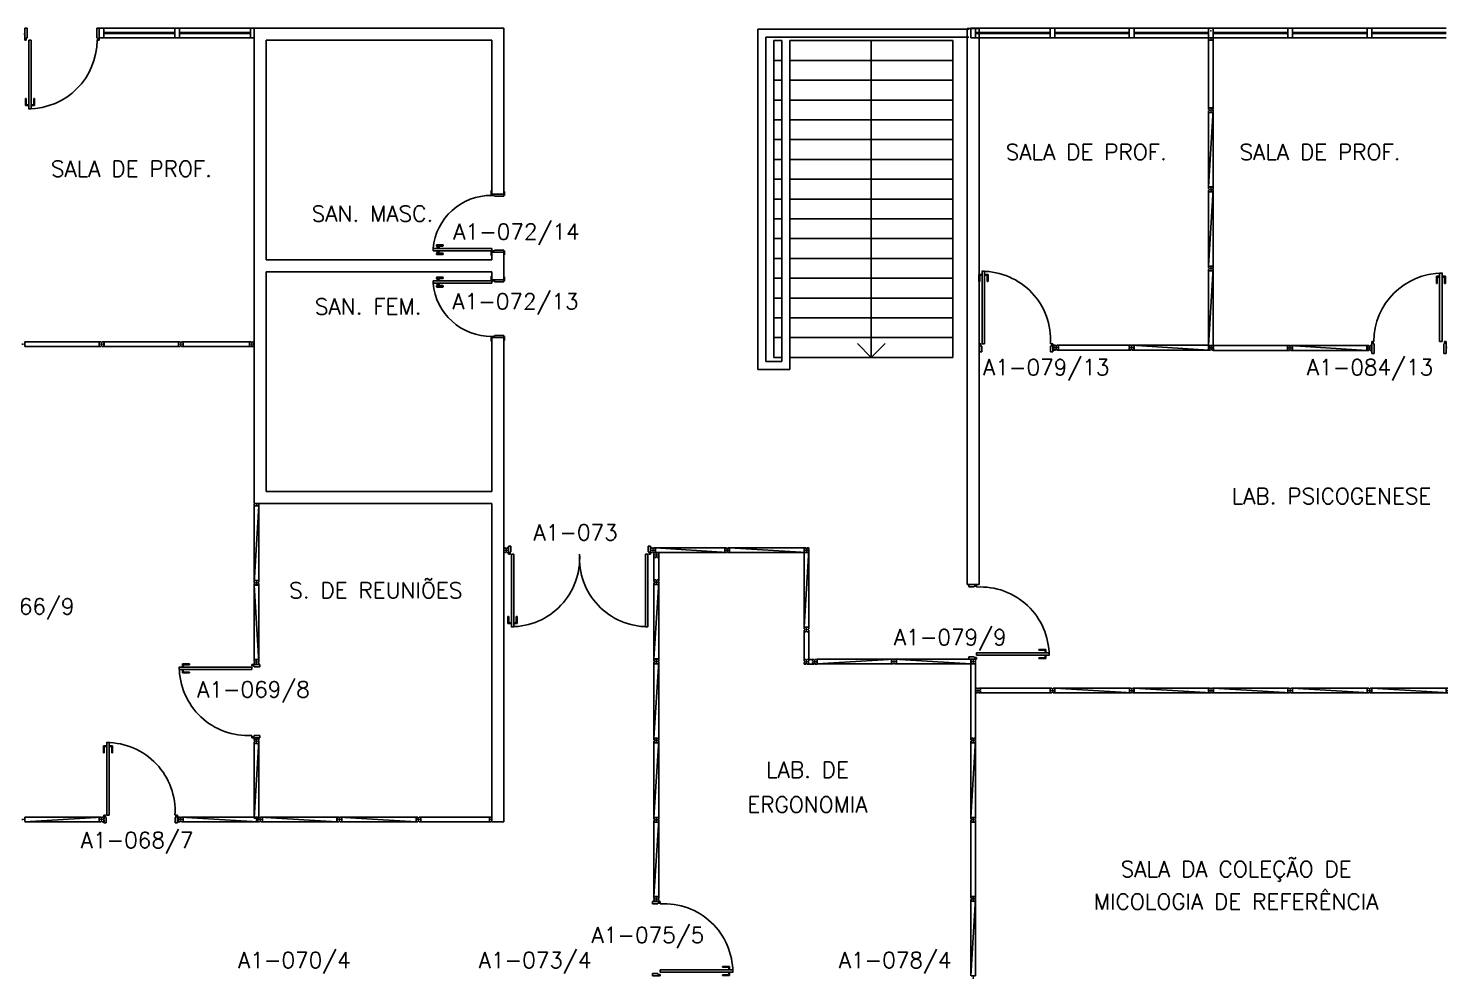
# Model space of a CAD drawing. Header units: millimetres. Extents: x 2641 to 2879, y 1208 to 1302.
# Drawn here: x 2720.11 to 2737.93, y 1224.95 to 1236.89 of the extents above; entities that cross this region are included whole.
import ezdxf
from ezdxf.enums import TextEntityAlignment as Align

# ---------------------------------------------------------------- set-up
doc = ezdxf.new("R2010")
doc.units = ezdxf.units.MM
for name, color, linetype in [('ALV', 2, 'Continuous'), ('DIV', 2, 'Continuous'), ('ESC', 1, 'Continuous'), ('PISO', 1, 'Continuous'), ('PORTA', 2, 'Continuous'), ('TEXTO', 2, 'Continuous'), ('TEXTO-ENDEREÇO', 2, 'Continuous')]:
    doc.layers.add(name, color=color, linetype=linetype)
doc.styles.add('UNB-100', font='simplex.shx', dxfattribs={"height": 0.2})
doc.styles.add('UNB-100-1', font='simplex.shx', dxfattribs={"height": 0.2})

# ---------------------------------------------------------------- blocks, each defined once
blk = doc.blocks.new('DIVMT-SLS')
for p, q in [((-0.03, 0.03), (-0.03, 0.006)), ((-0.008, 0.03), (-0.03, 0.03)), ((-0.0185, 0.006), (-0.03, 0.006)), ((-0.0185, -0.006), (-0.0185, 0.006)), ((-0.008, 0.03), (-0.008, 0.02)), ((-0.008, 0.02), (0.008, 0.02)), ((-0.0051, 0), (0.0051, 0)), ((0.0051, 0), (-0.0051, 0)), ((-0.0051, 0), (0.0051, 0)), ((0.97, -0.03), (0, 0.03)), ((0, -0.0051), (0, 0.0051)), ((0, 0.0051), (0, -0.0051)), ((0.008, 0.03), (0.008, 0.02)), ((0.008, 0.03), (0.03, 0.03)), ((0.0205, 0.006), (0.03, 0.006)), ((0.0205, -0.006), (0.0205, 0.006)), ((0.0205, 0.006), (0.0205, -0.006)), ((0.0205, 0.006), (0.03, 0.006)), ((0.97, 0.03), (0.03, 0.03)), ((0.03, 0.006), (0.03, 0.03)), ((0.03, -0.03), (0.03, 0.03)), ((0.03, -0.005), (0.03, 0.005)), ((0.97, 0.03), (0.97, 0.009)), ((0.97, 0.009), (0.97, 0.027)), ((0.9795, 0.006), (0.97, 0.006)), ((0.97, -0.005), (0.97, 0.005)), ((0.9795, 0.006), (0.9795, -0.006)), ((1.0051, 0), (0.9949, 0)), ((1, 0.0051), (1, -0.0051)), ((-0.0185, -0.006), (-0.03, -0.006)), ((-0.03, -0.03), (-0.03, -0.006)), ((-0.008, -0.03), (-0.03, -0.03)), ((-0.008, -0.03), (-0.008, -0.02)), ((-0.008, -0.02), (0.008, -0.02)), ((0.008, -0.03), (0.008, -0.02)), ((0.008, -0.03), (0.03, -0.03)), ((0.0205, -0.006), (0.03, -0.006)), ((0.0205, -0.006), (0.03, -0.006)), ((0.03, -0.006), (0.03, -0.03)), ((0.97, -0.03), (0.03, -0.03)), ((0.9795, -0.006), (0.97, -0.006)), ((0.97, -0.009), (0.97, -0.027))]:
    blk.add_line(p, q)
blk = doc.blocks.new('ESCSLA-SLS')
for p, q in [((0, 0), (2.66, 0)), ((2.66, 0), (2.66, -4.293)), ((0, -0.1), (2.56, -0.1)), ((2.26, -0.143), (0.2, -0.143)), ((0.2, -0.143), (0.2, -4.143)), ((2.26, -0.143), (2.26, -4.293)), ((2.36, -0.143), (2.36, -4.193)), ((2.46, -0.143), (2.36, -0.143)), ((2.46, -0.143), (2.46, -4.143)), ((2.46, -0.143), (2.46, -4.143)), ((2.56, -0.1), (2.56, -4.193)), ((2.26, -0.393), (0.2, -0.393)), ((2.46, -0.393), (2.36, -0.393)), ((2.26, -0.643), (0.2, -0.643)), ((2.46, -0.643), (2.36, -0.643)), ((2.26, -0.893), (0.2, -0.893)), ((2.46, -0.893), (2.36, -0.893)), ((2.26, -1.143), (0.2, -1.143)), ((2.46, -1.143), (2.36, -1.143)), ((2.26, -1.393), (0.2, -1.393)), ((2.46, -1.393), (2.36, -1.393)), ((2.26, -1.643), (0.2, -1.643)), ((2.46, -1.643), (2.36, -1.643)), ((2.26, -1.893), (0.2, -1.893)), ((2.46, -1.893), (2.36, -1.893)), ((2.26, -2.143), (0.2, -2.143)), ((2.46, -2.143), (2.36, -2.143)), ((2.26, -2.393), (0.2, -2.393)), ((2.46, -2.393), (2.36, -2.393)), ((2.26, -2.643), (0.2, -2.643)), ((2.46, -2.643), (2.36, -2.643)), ((2.26, -2.893), (0.2, -2.893)), ((2.46, -2.893), (2.36, -2.893)), ((2.26, -3.143), (0.2, -3.143)), ((2.46, -3.143), (2.36, -3.143)), ((2.26, -3.393), (0.2, -3.393)), ((2.46, -3.393), (2.36, -3.393)), ((2.26, -3.643), (0.2, -3.643)), ((2.46, -3.643), (2.36, -3.643)), ((2.26, -3.893), (0.2, -3.893)), ((2.46, -3.893), (2.36, -3.893)), ((2.26, -4.143), (0.2, -4.143)), ((2.46, -4.143), (2.36, -4.143)), ((2.56, -4.193), (2.36, -4.193)), ((2.66, -4.293), (2.26, -4.293))]:
    blk.add_line(p, q)
blk = doc.blocks.new('PDV2E-SLS')
at = {"layer": 'DIV'}
for p, q in [((0.023, 0.925), (0.063, 0.925)), ((0.023, 0.925), (0.023, 0.835)), ((0.033, 0.915), (0.063, 0.915)), ((0.033, 0.915), (0.033, 0.835)), ((0.065, 0.05), (0.065, 0.965)), ((0.095, 0.965), (0.065, 0.965)), ((0.095, 0.05), (0.095, 0.965)), ((0.138, 0.925), (0.097, 0.925)), ((0.128, 0.915), (0.097, 0.915)), ((0.128, 0.915), (0.128, 0.835)), ((0.138, 0.925), (0.138, 0.835)), ((0.033, 0.835), (0.023, 0.835)), ((0.128, 0.835), (0.137, 0.835)), ((0.049, 0.05), (0.029, 0.05)), ((0.029, 0.05), (0.029, 0.035)), ((0.029, 0.035), (0.029, -0.035)), ((0.049, 0.02), (0.049, 0.05)), ((0.049, 0.02), (0.059, 0.02)), ((0.059, -0.05), (0.059, 0.02)), ((0.065, 0.05), (0.095, 0.05)), ((0.928, -0.05), (0.928, 0.02)), ((0.938, 0.02), (0.928, 0.02)), ((0.938, 0.05), (0.958, 0.05)), ((0.938, 0.02), (0.938, 0.05)), ((0.958, 0.05), (0.958, 0.035)), ((0.958, 0.035), (0.958, -0.035)), ((0.029, -0.035), (0.029, -0.05)), ((0.029, -0.05), (0.059, -0.05)), ((0.958, -0.05), (0.928, -0.05)), ((0.958, -0.035), (0.958, -0.05))]:
    blk.add_line(p, q, dxfattribs=at)
blk.add_arc((0.062, 0.1), 0.865, 356.6786, 90, dxfattribs=at)
blk = doc.blocks.new('A$C51597B80')
at = {"layer": 'DIV'}
for p, q in [((0.022, 0.06), (0, 0.06)), ((0, 0.036), (0, 0.06)), ((0.01, 0.036), (0, 0.036)), ((0.01, 0.036), (0, 0.036)), ((0.01, 0.024), (0, 0.024)), ((0.01, 0.024), (0, 0.024)), ((0, 0.024), (0, 0)), ((0.022, 0), (0, 0)), ((0.01, 0.036), (0.01, 0.024)), ((0.01, 0.024), (0.01, 0.036)), ((0.022, 0.06), (0.022, 0.05)), ((0.038, 0.05), (0.022, 0.05)), ((0.038, 0.01), (0.022, 0.01)), ((0.022, 0), (0.022, 0.01)), ((0.035, 0.03), (0.025, 0.03)), ((0.025, 0.03), (0.035, 0.03)), ((0.035, 0.03), (0.025, 0.03)), ((0.03, 0.035), (0.03, 0.025)), ((0.03, 0.025), (0.03, 0.035)), ((0.038, 0.06), (0.06, 0.06)), ((0.038, 0.06), (0.038, 0.05)), ((0.038, 0), (0.038, 0.01)), ((0.038, 0), (0.06, 0)), ((0.049, 0.024), (0.049, 0.036)), ((0.049, 0.036), (0.06, 0.036)), ((0.049, 0.024), (0.06, 0.024)), ((0.06, 0.06), (0.06, 0.036)), ((0.06, 0), (0.06, 0.024))]:
    blk.add_line(p, q, dxfattribs=at)
blk = doc.blocks.new('MTINI-SLS')
for p, q in [((-0.005, 0), (0.005, 0)), ((0, 0.001), (0, 0.02)), ((0.008, 0.02), (0, 0.02)), ((0, -0.005), (0, 0.005)), ((0, -0.02), (0, 0.001)), ((0.008, 0.03), (0.03, 0.03)), ((0.008, 0.03), (0.008, 0.02)), ((0.02, 0.006), (0.02, -0.006)), ((0.02, 0.006), (0.03, 0.006)), ((0.02, -0.004), (0.02, 0.004)), ((0.023, 0.006), (0.03, 0.006)), ((0.03, 0.006), (0.03, 0.03)), ((0, -0.02), (0.008, -0.02)), ((0.008, -0.03), (0.008, -0.02)), ((0.008, -0.03), (0.03, -0.03)), ((0.02, -0.006), (0.03, -0.006)), ((0.023, -0.006), (0.03, -0.006)), ((0.03, -0.006), (0.03, -0.03))]:
    blk.add_line(p, q)
blk = doc.blocks.new('DIV-SLS')
for p, q in [((-0.0051, 0), (0.0051, 0)), ((0, -0.0051), (0, 0.0051)), ((0.0205, 0.006), (0.03, 0.006)), ((0.0205, -0.006), (0.0205, 0.006)), ((0.03, 0.03), (0.97, 0.03)), ((0.03, 0.03), (0.03, -0.03)), ((0.03, 0.009), (0.03, 0.027)), ((0.03, 0.005), (0.03, -0.005)), ((0.97, 0.03), (0.97, -0.03)), ((0.9795, 0.006), (0.97, 0.006)), ((0.97, 0.005), (0.97, -0.005)), ((0.9795, -0.006), (0.9795, 0.006)), ((1.0051, 0), (0.9949, 0)), ((0.9949, 0), (1.0051, 0)), ((1, -0.0051), (1, 0.0051)), ((0.0205, -0.006), (0.03, -0.006)), ((0.03, -0.03), (0.03, -0.009)), ((0.03, -0.009), (0.03, -0.027)), ((0.03, -0.03), (0.97, -0.03)), ((0.9795, -0.006), (0.97, -0.006))]:
    blk.add_line(p, q)
blk = doc.blocks.new('PDV2D-SLS')
at = {"layer": 'DIV'}
for p, q in [((0.03, 0.05), (0.06, 0.05)), ((0.03, 0.035), (0.03, 0.05)), ((0.03, -0.035), (0.03, 0.035)), ((0.06, 0.05), (0.06, -0.02)), ((0.941, 0.05), (0.941, -0.02)), ((0.971, 0.05), (0.941, 0.05)), ((0.971, 0.035), (0.971, 0.05)), ((0.971, -0.035), (0.971, 0.035)), ((0.03, -0.05), (0.03, -0.035)), ((0.05, -0.05), (0.03, -0.05)), ((0.05, -0.02), (0.06, -0.02)), ((0.05, -0.02), (0.05, -0.05)), ((0.079, -0.05), (0.109, -0.05)), ((0.079, -0.05), (0.079, -0.965)), ((0.109, -0.05), (0.109, -0.965)), ((0.951, -0.02), (0.941, -0.02)), ((0.951, -0.02), (0.951, -0.05)), ((0.951, -0.05), (0.971, -0.05)), ((0.971, -0.05), (0.971, -0.035)), ((0.036, -0.925), (0.036, -0.835)), ((0.046, -0.835), (0.036, -0.835)), ((0.046, -0.915), (0.046, -0.835)), ((0.141, -0.915), (0.141, -0.835)), ((0.141, -0.835), (0.151, -0.835)), ((0.151, -0.925), (0.151, -0.835)), ((0.036, -0.925), (0.076, -0.925)), ((0.046, -0.915), (0.076, -0.915)), ((0.109, -0.965), (0.079, -0.965)), ((0.141, -0.915), (0.111, -0.915)), ((0.151, -0.925), (0.111, -0.925))]:
    blk.add_line(p, q, dxfattribs=at)
blk.add_arc((0.076, -0.1), 0.865, 270, 3.3214, dxfattribs=at)
blk = doc.blocks.new('MTT-SLS')
for p, q in [((-0.008, 0.03), (-0.03, 0.03)), ((-0.03, 0.03), (-0.03, 0.006)), ((-0.0185, 0.006), (-0.03, 0.006)), ((-0.0185, -0.006), (-0.0185, 0.006)), ((-0.008, 0.03), (-0.008, 0.02)), ((-0.008, 0.02), (0.008, 0.02)), ((-0.0051, 0), (0.0051, 0)), ((0, -0.0051), (0, 0.0051)), ((0.008, 0.03), (0.03, 0.03)), ((0.008, 0.03), (0.008, 0.02)), ((0.0205, -0.006), (0.0205, 0.006)), ((0.0205, 0.006), (0.03, 0.006)), ((0.03, 0.006), (0.03, 0.03)), ((-0.03, -0.03), (-0.03, -0.006)), ((-0.0185, -0.006), (-0.03, -0.006)), ((-0.008, -0.03), (-0.03, -0.03)), ((-0.008, -0.02), (0.008, -0.02)), ((-0.008, -0.03), (-0.008, -0.02)), ((0.008, -0.03), (0.008, -0.02)), ((0.008, -0.03), (0.03, -0.03)), ((0.0205, -0.006), (0.03, -0.006)), ((0.03, -0.006), (0.03, -0.03))]:
    blk.add_line(p, q)
blk = doc.blocks.new('PDV1E-SLS')
at = {"layer": 'DIV'}
for p, q in [((-0.94, 0.075), (-0.91, 0.075)), ((-0.94, 0.06), (-0.94, 0.075)), ((-0.94, -0.06), (-0.94, 0.06)), ((-0.91, 0.075), (-0.91, -0.045)), ((0, 0.075), (-0.03, 0.075)), ((-0.03, 0.075), (-0.03, -0.045)), ((0, 0.06), (0, 0.075)), ((0, -0.06), (0, 0.06)), ((0, 0), (0.012, 0)), ((-0.94, -0.075), (-0.94, -0.06)), ((-0.92, -0.075), (-0.94, -0.075)), ((-0.92, -0.045), (-0.92, -0.075)), ((-0.92, -0.045), (-0.91, -0.045)), ((-0.082, -0.075), (-0.082, -0.94)), ((-0.052, -0.075), (-0.082, -0.075)), ((-0.052, -0.075), (-0.052, -0.94)), ((-0.02, -0.045), (-0.03, -0.045)), ((-0.02, -0.045), (-0.02, -0.075)), ((-0.02, -0.075), (0, -0.075)), ((0, -0.075), (0, -0.06)), ((-0.114, -0.81), (-0.124, -0.81)), ((-0.124, -0.9), (-0.124, -0.81)), ((-0.114, -0.89), (-0.114, -0.81)), ((-0.114, -0.89), (-0.084, -0.89)), ((-0.019, -0.89), (-0.049, -0.89)), ((-0.019, -0.81), (-0.009, -0.81)), ((-0.019, -0.89), (-0.019, -0.81)), ((-0.009, -0.9), (-0.009, -0.81)), ((-0.124, -0.9), (-0.084, -0.9)), ((-0.082, -0.94), (-0.052, -0.94)), ((-0.009, -0.9), (-0.049, -0.9))]:
    blk.add_line(p, q, dxfattribs=at)
blk.add_arc((-0.048, -0.075), 0.865, 180, 270, dxfattribs=at)

msp = doc.modelspace()

# ---------------------------------------------------------------- linework, layer by layer
msp.add_line((2722.028, 1232.898), (2722.038, 1232.898))
at = {"layer": 'ALV'}
for p, q in [((2722.958, 1230.886), (2722.958, 1236.886)), ((2722.958, 1236.886), (2726.108, 1236.886)), ((2726.108, 1234.791), (2726.108, 1236.886)), ((2731.958, 1229.864), (2731.958, 1236.884)), ((2731.958, 1236.884), (2732.108, 1236.884)), ((2732.108, 1229.864), (2732.108, 1236.884)), ((2723.108, 1233.961), (2723.108, 1236.736)), ((2723.108, 1236.736), (2725.958, 1236.736)), ((2725.958, 1234.791), (2725.958, 1236.736)), ((2725.958, 1234.791), (2726.108, 1234.791)), ((2723.108, 1233.961), (2725.958, 1233.961)), ((2725.958, 1234.061), (2726.108, 1234.061)), ((2725.958, 1233.961), (2725.958, 1234.061)), ((2726.108, 1233.711), (2726.108, 1234.061)), ((2723.108, 1233.811), (2725.958, 1233.811)), ((2723.108, 1231.036), (2723.108, 1233.811)), ((2725.958, 1233.711), (2725.958, 1233.811)), ((2725.958, 1233.711), (2726.108, 1233.711)), ((2725.958, 1232.981), (2726.108, 1232.981)), ((2725.958, 1231.036), (2725.958, 1232.981)), ((2726.108, 1226.869), (2726.108, 1232.981)), ((2722.958, 1230.886), (2725.958, 1230.886)), ((2723.108, 1231.036), (2725.958, 1231.036)), ((2725.958, 1226.869), (2725.958, 1230.886)), ((2731.958, 1229.864), (2732.108, 1229.864)), ((2725.958, 1226.869), (2726.108, 1226.869))]:
    msp.add_line(p, q, dxfattribs=at)
at = {"layer": 'DIV'}
for p, q in [((2721.062, 1236.885), (2721.002, 1236.885)), ((2721.002, 1236.885), (2721.002, 1236.766)), ((2721.062, 1236.885), (2721.002, 1236.885)), ((2721.002, 1236.885), (2721.002, 1236.766)), ((2721.002, 1236.765), (2721.062, 1236.765)), ((2721.002, 1236.765), (2721.062, 1236.765)), ((2721.002, 1236.765), (2721.062, 1236.765)), ((2721.062, 1236.765), (2721.062, 1236.885)), ((2721.062, 1236.765), (2721.062, 1236.885)), ((2721.062, 1236.819), (2721.956, 1236.819)), ((2721.062, 1236.765), (2721.956, 1236.765)), ((2721.956, 1236.885), (2721.063, 1236.885)), ((2721.956, 1236.831), (2721.063, 1236.831)), ((2722.016, 1236.885), (2721.956, 1236.885)), ((2721.956, 1236.885), (2721.956, 1236.766)), ((2722.016, 1236.885), (2721.956, 1236.885)), ((2721.956, 1236.885), (2721.956, 1236.766)), ((2721.956, 1236.765), (2722.016, 1236.765)), ((2721.956, 1236.765), (2722.016, 1236.765)), ((2721.956, 1236.765), (2722.016, 1236.765)), ((2722.91, 1236.885), (2722.016, 1236.885)), ((2722.016, 1236.765), (2722.016, 1236.885)), ((2722.016, 1236.765), (2722.016, 1236.885)), ((2722.91, 1236.831), (2722.016, 1236.831)), ((2722.016, 1236.819), (2722.91, 1236.819)), ((2722.016, 1236.765), (2722.91, 1236.765)), ((2722.91, 1236.885), (2722.91, 1236.766)), ((2722.958, 1236.885), (2722.91, 1236.885)), ((2722.91, 1236.885), (2722.91, 1236.766)), ((2722.958, 1236.885), (2722.91, 1236.885)), ((2722.91, 1236.765), (2722.958, 1236.765)), ((2722.91, 1236.765), (2722.958, 1236.765)), ((2722.91, 1236.765), (2722.958, 1236.765)), ((2732.002, 1236.885), (2732.002, 1236.766)), ((2732.062, 1236.885), (2732.002, 1236.885)), ((2732.002, 1236.885), (2732.002, 1236.766)), ((2732.062, 1236.885), (2732.002, 1236.885)), ((2732.002, 1236.765), (2732.062, 1236.765)), ((2732.002, 1236.765), (2732.062, 1236.765)), ((2732.002, 1236.765), (2732.062, 1236.765)), ((2733.002, 1236.885), (2732.062, 1236.885)), ((2732.062, 1236.765), (2732.062, 1236.885)), ((2732.062, 1236.765), (2732.062, 1236.885)), ((2733.002, 1236.831), (2732.062, 1236.831)), ((2732.062, 1236.819), (2733.002, 1236.819)), ((2732.062, 1236.765), (2733.002, 1236.765)), ((2733.002, 1236.885), (2733.002, 1236.766)), ((2733.062, 1236.885), (2733.002, 1236.885)), ((2733.002, 1236.885), (2733.002, 1236.766)), ((2733.062, 1236.885), (2733.002, 1236.885)), ((2733.002, 1236.765), (2733.062, 1236.765)), ((2733.002, 1236.765), (2733.062, 1236.765)), ((2733.002, 1236.765), (2733.062, 1236.765)), ((2734.002, 1236.885), (2733.062, 1236.885)), ((2733.062, 1236.765), (2733.062, 1236.885)), ((2733.062, 1236.765), (2733.062, 1236.885)), ((2734.002, 1236.831), (2733.062, 1236.831)), ((2733.062, 1236.819), (2734.002, 1236.819)), ((2733.062, 1236.765), (2734.002, 1236.765)), ((2734.002, 1236.885), (2734.002, 1236.766)), ((2734.062, 1236.885), (2734.002, 1236.885)), ((2734.002, 1236.885), (2734.002, 1236.766)), ((2734.062, 1236.885), (2734.002, 1236.885)), ((2734.002, 1236.765), (2734.062, 1236.765)), ((2734.002, 1236.765), (2734.062, 1236.765)), ((2734.002, 1236.765), (2734.062, 1236.765)), ((2735.002, 1236.885), (2734.062, 1236.885)), ((2734.062, 1236.765), (2734.062, 1236.885)), ((2734.062, 1236.765), (2734.062, 1236.885)), ((2735.002, 1236.831), (2734.062, 1236.831)), ((2734.062, 1236.819), (2735.002, 1236.819)), ((2734.062, 1236.765), (2735.002, 1236.765)), ((2735.002, 1236.885), (2735.002, 1236.766)), ((2735.062, 1236.885), (2735.002, 1236.885)), ((2735.002, 1236.885), (2735.002, 1236.766)), ((2735.062, 1236.885), (2735.002, 1236.885)), ((2735.002, 1236.765), (2735.062, 1236.765)), ((2735.002, 1236.765), (2735.062, 1236.765)), ((2735.002, 1236.765), (2735.062, 1236.765)), ((2735.002, 1236.765), (2735.062, 1236.765)), ((2735.002, 1236.765), (2735.062, 1236.765)), ((2735.002, 1236.765), (2735.062, 1236.765)), ((2735.037, 1236.852), (2735.027, 1236.852)), ((2735.032, 1236.847), (2735.032, 1236.857)), ((2735.032, 1236.857), (2735.032, 1236.847)), ((2736.002, 1236.885), (2735.062, 1236.885)), ((2735.062, 1236.765), (2735.062, 1236.885)), ((2735.062, 1236.765), (2735.062, 1236.885)), ((2736.002, 1236.831), (2735.062, 1236.831)), ((2735.062, 1236.819), (2736.002, 1236.819)), ((2735.062, 1236.765), (2736.002, 1236.765)), ((2736.002, 1236.885), (2736.002, 1236.766)), ((2736.062, 1236.885), (2736.002, 1236.885)), ((2736.002, 1236.885), (2736.002, 1236.766)), ((2736.062, 1236.885), (2736.002, 1236.885)), ((2736.002, 1236.765), (2736.062, 1236.765)), ((2736.002, 1236.765), (2736.062, 1236.765)), ((2736.002, 1236.765), (2736.062, 1236.765)), ((2737.002, 1236.885), (2736.062, 1236.885)), ((2736.062, 1236.765), (2736.062, 1236.885)), ((2736.062, 1236.765), (2736.062, 1236.885)), ((2737.002, 1236.831), (2736.062, 1236.831)), ((2736.062, 1236.819), (2737.002, 1236.819)), ((2736.062, 1236.765), (2737.002, 1236.765)), ((2737.002, 1236.885), (2737.002, 1236.766)), ((2737.062, 1236.885), (2737.002, 1236.885)), ((2737.002, 1236.885), (2737.002, 1236.766)), ((2737.062, 1236.885), (2737.002, 1236.885)), ((2737.002, 1236.765), (2737.062, 1236.765)), ((2737.002, 1236.765), (2737.062, 1236.765)), ((2737.002, 1236.765), (2737.062, 1236.765)), ((2738.002, 1236.885), (2737.062, 1236.885)), ((2737.062, 1236.765), (2737.062, 1236.885)), ((2737.062, 1236.765), (2737.062, 1236.885)), ((2738.002, 1236.831), (2737.062, 1236.831)), ((2737.062, 1236.819), (2738.002, 1236.819)), ((2737.062, 1236.765), (2738.002, 1236.765)), ((2735.002, 1235.882), (2735.002, 1236.735)), ((2735.002, 1236.735), (2735.062, 1236.735)), ((2735.038, 1236.745), (2735.026, 1236.745)), ((2735.026, 1236.745), (2735.026, 1236.735)), ((2735.027, 1236.735), (2735.037, 1236.735)), ((2735.038, 1236.745), (2735.038, 1236.735)), ((2735.062, 1235.882), (2735.062, 1236.735)), ((2735.002, 1235.882), (2735.062, 1235.882)), ((2735.023, 1235.882), (2735.005, 1235.882)), ((2735.026, 1235.872), (2735.026, 1235.882)), ((2735.038, 1235.872), (2735.026, 1235.872)), ((2735.027, 1235.882), (2735.037, 1235.882)), ((2735.038, 1235.872), (2735.038, 1235.882)), ((2735.041, 1235.882), (2735.059, 1235.882)), ((2735.062, 1235.882), (2735.041, 1235.882)), ((2735.037, 1235.852), (2735.027, 1235.852)), ((2735.032, 1235.847), (2735.032, 1235.857)), ((2722.033, 1232.903), (2722.033, 1232.893)), ((2722.053, 1232.904), (2722.063, 1232.904)), ((2722.053, 1232.904), (2722.053, 1232.892)), ((2722.053, 1232.892), (2722.063, 1232.892)), ((2722.063, 1232.928), (2722.898, 1232.928)), ((2722.063, 1232.928), (2722.063, 1232.907)), ((2722.063, 1232.868), (2722.063, 1232.928)), ((2722.063, 1232.907), (2722.063, 1232.925)), ((2722.063, 1232.893), (2722.063, 1232.903)), ((2722.063, 1232.889), (2722.063, 1232.871)), ((2722.063, 1232.868), (2722.898, 1232.868)), ((2722.958, 1232.868), (2722.358, 1232.868)), ((2722.898, 1232.868), (2722.898, 1232.928)), ((2722.907, 1232.904), (2722.898, 1232.904)), ((2722.898, 1232.893), (2722.898, 1232.903)), ((2722.907, 1232.892), (2722.898, 1232.892)), ((2722.907, 1232.904), (2722.907, 1232.892)), ((2722.933, 1232.898), (2722.923, 1232.898)), ((2722.923, 1232.898), (2722.933, 1232.898)), ((2722.923, 1232.898), (2722.933, 1232.898)), ((2722.928, 1232.903), (2722.928, 1232.893)), ((2722.928, 1232.903), (2722.928, 1232.893)), ((2722.948, 1232.904), (2722.958, 1232.904)), ((2722.948, 1232.904), (2722.948, 1232.892)), ((2722.948, 1232.892), (2722.958, 1232.892)), ((2722.958, 1232.928), (2722.958, 1232.907)), ((2722.958, 1232.868), (2722.958, 1232.928)), ((2722.958, 1232.907), (2722.958, 1232.925)), ((2722.958, 1232.893), (2722.958, 1232.903)), ((2722.958, 1232.889), (2722.958, 1232.871)), ((2733.07, 1232.884), (2733.048, 1232.884)), ((2733.048, 1232.884), (2733.048, 1232.86)), ((2733.06, 1232.86), (2733.048, 1232.86)), ((2733.048, 1232.824), (2733.048, 1232.848)), ((2733.06, 1232.848), (2733.048, 1232.848)), ((2733.06, 1232.848), (2733.06, 1232.86)), ((2733.07, 1232.884), (2733.07, 1232.874)), ((2733.07, 1232.874), (2733.086, 1232.874)), ((2733.073, 1232.854), (2733.083, 1232.854)), ((2733.083, 1232.854), (2733.073, 1232.854)), ((2733.073, 1232.854), (2733.083, 1232.854)), ((2733.078, 1232.859), (2733.078, 1232.849)), ((2733.078, 1232.849), (2733.078, 1232.859)), ((2733.086, 1232.884), (2733.108, 1232.884)), ((2733.086, 1232.884), (2733.086, 1232.874)), ((2733.099, 1232.86), (2733.108, 1232.86)), ((2733.099, 1232.86), (2733.099, 1232.848)), ((2733.099, 1232.848), (2733.099, 1232.86)), ((2733.099, 1232.86), (2733.108, 1232.86)), ((2733.099, 1232.848), (2733.108, 1232.848)), ((2733.099, 1232.848), (2733.108, 1232.848)), ((2733.108, 1232.824), (2733.108, 1232.884)), ((2733.108, 1232.86), (2733.108, 1232.884)), ((2734.005, 1232.884), (2733.108, 1232.884)), ((2733.108, 1232.849), (2733.108, 1232.859)), ((2733.108, 1232.848), (2733.108, 1232.824)), ((2734.005, 1232.884), (2734.005, 1232.863)), ((2734.005, 1232.824), (2734.005, 1232.884)), ((2734.005, 1232.863), (2734.005, 1232.881)), ((2734.015, 1232.86), (2734.005, 1232.86)), ((2734.005, 1232.849), (2734.005, 1232.859)), ((2734.015, 1232.848), (2734.005, 1232.848)), ((2734.005, 1232.845), (2734.005, 1232.827)), ((2734.015, 1232.86), (2734.015, 1232.848)), ((2734.04, 1232.854), (2734.03, 1232.854)), ((2734.035, 1232.859), (2734.035, 1232.849)), ((2733.07, 1232.824), (2733.048, 1232.824)), ((2733.07, 1232.834), (2733.086, 1232.834)), ((2733.07, 1232.824), (2733.07, 1232.834)), ((2733.086, 1232.824), (2733.086, 1232.834)), ((2733.086, 1232.824), (2733.108, 1232.824)), ((2734.002, 1232.824), (2733.104, 1232.824)), ((2726.168, 1230.346), (2726.198, 1230.346)), ((2726.168, 1230.331), (2726.168, 1230.346)), ((2726.198, 1230.346), (2726.198, 1230.276)), ((2727.931, 1230.346), (2727.931, 1230.276)), ((2727.961, 1230.346), (2727.931, 1230.346)), ((2727.961, 1230.246), (2727.961, 1230.346)), ((2726.13, 1230.326), (2726.108, 1230.326)), ((2726.108, 1230.326), (2726.108, 1230.302)), ((2726.119, 1230.302), (2726.108, 1230.302)), ((2726.119, 1230.29), (2726.108, 1230.29)), ((2726.108, 1230.266), (2726.108, 1230.29)), ((2726.13, 1230.266), (2726.108, 1230.266)), ((2726.119, 1230.302), (2726.119, 1230.29)), ((2726.13, 1230.326), (2726.13, 1230.316)), ((2726.13, 1230.316), (2726.146, 1230.316)), ((2726.13, 1230.266), (2726.13, 1230.276)), ((2726.13, 1230.276), (2726.146, 1230.276)), ((2726.133, 1230.296), (2726.143, 1230.296)), ((2726.143, 1230.296), (2726.133, 1230.296)), ((2726.133, 1230.296), (2726.143, 1230.296)), ((2726.138, 1230.301), (2726.138, 1230.291)), ((2726.138, 1230.291), (2726.138, 1230.301)), ((2726.146, 1230.326), (2726.146, 1230.316)), ((2726.146, 1230.326), (2726.168, 1230.326)), ((2726.146, 1230.266), (2726.146, 1230.276)), ((2726.146, 1230.266), (2726.168, 1230.266)), ((2726.158, 1230.302), (2726.158, 1230.29)), ((2726.158, 1230.302), (2726.168, 1230.302)), ((2726.158, 1230.29), (2726.158, 1230.302)), ((2726.158, 1230.302), (2726.168, 1230.302)), ((2726.158, 1230.29), (2726.168, 1230.29)), ((2726.158, 1230.29), (2726.168, 1230.29)), ((2726.168, 1230.261), (2726.168, 1230.331)), ((2726.168, 1230.302), (2726.168, 1230.326)), ((2726.168, 1230.326), (2726.168, 1230.266)), ((2726.168, 1230.301), (2726.168, 1230.291)), ((2726.168, 1230.29), (2726.168, 1230.266)), ((2726.168, 1230.246), (2726.168, 1230.261)), ((2726.188, 1230.246), (2726.168, 1230.246)), ((2726.188, 1230.276), (2726.198, 1230.276)), ((2726.188, 1230.276), (2726.188, 1230.246)), ((2726.204, 1230.245), (2726.234, 1230.245)), ((2726.204, 1230.245), (2726.204, 1229.331)), ((2726.234, 1230.245), (2726.234, 1229.331)), ((2727.925, 1230.245), (2727.895, 1230.245)), ((2727.895, 1230.245), (2727.895, 1229.331)), ((2727.925, 1230.245), (2727.925, 1229.331)), ((2727.941, 1230.276), (2727.931, 1230.276)), ((2727.941, 1230.276), (2727.941, 1230.246)), ((2727.941, 1230.246), (2727.961, 1230.246)), ((2727.961, 1230.326), (2727.961, 1230.266)), ((2727.983, 1230.326), (2727.961, 1230.326)), ((2727.961, 1230.302), (2727.961, 1230.326)), ((2727.97, 1230.302), (2727.961, 1230.302)), ((2727.97, 1230.302), (2727.961, 1230.302)), ((2727.961, 1230.301), (2727.961, 1230.291)), ((2727.97, 1230.29), (2727.961, 1230.29)), ((2727.97, 1230.29), (2727.961, 1230.29)), ((2727.961, 1230.29), (2727.961, 1230.266)), ((2727.983, 1230.266), (2727.961, 1230.266)), ((2727.97, 1230.29), (2727.97, 1230.302)), ((2727.97, 1230.302), (2727.97, 1230.29)), ((2727.983, 1230.326), (2727.983, 1230.316)), ((2727.999, 1230.316), (2727.983, 1230.316)), ((2727.999, 1230.276), (2727.983, 1230.276)), ((2727.983, 1230.266), (2727.983, 1230.276)), ((2727.996, 1230.296), (2727.986, 1230.296)), ((2727.986, 1230.296), (2727.996, 1230.296)), ((2727.996, 1230.296), (2727.986, 1230.296)), ((2727.991, 1230.291), (2727.991, 1230.301)), ((2727.991, 1230.301), (2727.991, 1230.291)), ((2727.999, 1230.326), (2728.021, 1230.326)), ((2727.999, 1230.326), (2727.999, 1230.316)), ((2727.999, 1230.266), (2727.999, 1230.276)), ((2727.999, 1230.266), (2728.021, 1230.266)), ((2728.003, 1230.266), (2728.003, 1230.206)), ((2728.025, 1230.266), (2728.003, 1230.266)), ((2728.003, 1230.242), (2728.003, 1230.266)), ((2728.012, 1230.242), (2728.003, 1230.242)), ((2728.012, 1230.242), (2728.003, 1230.242)), ((2728.003, 1230.241), (2728.003, 1230.231)), ((2728.012, 1230.23), (2728.003, 1230.23)), ((2728.012, 1230.23), (2728.003, 1230.23)), ((2728.003, 1230.23), (2728.003, 1230.206)), ((2728.003, 1229.924), (2728.003, 1230.206)), ((2728.025, 1230.206), (2728.003, 1230.206)), ((2728.009, 1230.302), (2728.009, 1230.29)), ((2728.009, 1230.302), (2728.021, 1230.302)), ((2728.009, 1230.29), (2728.021, 1230.29)), ((2728.011, 1230.302), (2728.021, 1230.302)), ((2728.011, 1230.29), (2728.011, 1230.302)), ((2728.011, 1230.29), (2728.021, 1230.29)), ((2728.012, 1230.23), (2728.012, 1230.242)), ((2728.012, 1230.242), (2728.012, 1230.23)), ((2728.021, 1230.326), (2728.021, 1230.302)), ((2728.021, 1230.326), (2728.928, 1230.266)), ((2728.021, 1230.326), (2728.898, 1230.326)), ((2728.021, 1230.266), (2728.021, 1230.326)), ((2728.021, 1230.302), (2728.021, 1230.326)), ((2728.021, 1230.305), (2728.021, 1230.323)), ((2728.021, 1230.301), (2728.021, 1230.291)), ((2728.021, 1230.266), (2728.021, 1230.29)), ((2728.021, 1230.266), (2728.021, 1230.287)), ((2728.021, 1230.287), (2728.021, 1230.269)), ((2728.021, 1230.266), (2728.898, 1230.266)), ((2728.025, 1230.266), (2728.025, 1230.256)), ((2728.041, 1230.256), (2728.025, 1230.256)), ((2728.041, 1230.216), (2728.025, 1230.216)), ((2728.025, 1230.206), (2728.025, 1230.216)), ((2728.038, 1230.236), (2728.028, 1230.236)), ((2728.028, 1230.236), (2728.038, 1230.236)), ((2728.038, 1230.236), (2728.028, 1230.236)), ((2728.033, 1230.231), (2728.033, 1230.241)), ((2728.033, 1230.241), (2728.033, 1230.231)), ((2728.041, 1230.266), (2728.063, 1230.266)), ((2728.041, 1230.266), (2728.041, 1230.256)), ((2728.041, 1230.206), (2728.041, 1230.216)), ((2728.041, 1230.206), (2728.063, 1230.206)), ((2728.051, 1230.242), (2728.051, 1230.23)), ((2728.051, 1230.242), (2728.063, 1230.242)), ((2728.051, 1230.23), (2728.063, 1230.23)), ((2728.053, 1230.242), (2728.063, 1230.242)), ((2728.053, 1230.23), (2728.053, 1230.242)), ((2728.053, 1230.23), (2728.063, 1230.23)), ((2728.063, 1230.266), (2728.063, 1230.242)), ((2728.063, 1230.206), (2728.063, 1230.266)), ((2728.063, 1230.242), (2728.063, 1230.266)), ((2728.063, 1230.245), (2728.063, 1230.263)), ((2728.063, 1230.241), (2728.063, 1230.231)), ((2728.063, 1230.206), (2728.063, 1230.23)), ((2728.063, 1230.206), (2728.063, 1230.227)), ((2728.063, 1230.227), (2728.063, 1230.209)), ((2728.063, 1229.924), (2728.063, 1230.209)), ((2728.898, 1230.326), (2728.898, 1230.266)), ((2728.92, 1230.326), (2728.898, 1230.326)), ((2728.898, 1230.302), (2728.898, 1230.326)), ((2728.907, 1230.302), (2728.898, 1230.302)), ((2728.907, 1230.302), (2728.898, 1230.302)), ((2728.898, 1230.301), (2728.898, 1230.291)), ((2728.907, 1230.29), (2728.898, 1230.29)), ((2728.907, 1230.29), (2728.898, 1230.29)), ((2728.898, 1230.29), (2728.898, 1230.266)), ((2728.92, 1230.266), (2728.898, 1230.266)), ((2728.907, 1230.29), (2728.907, 1230.302)), ((2728.907, 1230.302), (2728.907, 1230.29)), ((2728.92, 1230.326), (2728.92, 1230.316)), ((2728.936, 1230.316), (2728.92, 1230.316)), ((2728.936, 1230.276), (2728.92, 1230.276)), ((2728.92, 1230.266), (2728.92, 1230.276)), ((2728.933, 1230.296), (2728.923, 1230.296)), ((2728.923, 1230.296), (2728.933, 1230.296)), ((2728.933, 1230.296), (2728.923, 1230.296)), ((2728.928, 1230.291), (2728.928, 1230.301)), ((2728.928, 1230.301), (2728.928, 1230.291)), ((2728.936, 1230.326), (2728.958, 1230.326)), ((2728.936, 1230.326), (2728.936, 1230.316)), ((2728.936, 1230.266), (2728.936, 1230.276)), ((2728.936, 1230.266), (2728.958, 1230.266)), ((2728.946, 1230.302), (2728.946, 1230.29)), ((2728.946, 1230.302), (2728.958, 1230.302)), ((2728.946, 1230.29), (2728.958, 1230.29)), ((2728.958, 1230.326), (2728.958, 1230.302)), ((2728.958, 1230.266), (2728.958, 1230.29)), ((2726.171, 1229.461), (2726.161, 1229.461)), ((2726.161, 1229.371), (2726.161, 1229.461)), ((2726.171, 1229.381), (2726.171, 1229.461)), ((2726.266, 1229.461), (2726.276, 1229.461)), ((2726.266, 1229.381), (2726.266, 1229.461)), ((2726.276, 1229.371), (2726.276, 1229.461)), ((2726.161, 1229.371), (2726.201, 1229.371)), ((2726.171, 1229.381), (2726.201, 1229.381)), ((2726.234, 1229.331), (2726.204, 1229.331)), ((2726.266, 1229.381), (2726.236, 1229.381)), ((2726.276, 1229.371), (2726.236, 1229.371)), ((2727.895, 1229.331), (2727.925, 1229.331)), ((2729.898, 1229.266), (2729.898, 1228.919)), ((2729.958, 1229.266), (2729.958, 1228.919)), ((2730.003, 1228.919), (2729.958, 1228.919)), ((2730.003, 1228.859), (2729.958, 1228.859)), ((2732.063, 1228.531), (2732.063, 1228.555)), ((2732.085, 1228.555), (2732.063, 1228.555)), ((2732.063, 1228.555), (2732.063, 1228.495)), ((2732.072, 1228.531), (2732.063, 1228.531)), ((2732.072, 1228.531), (2732.063, 1228.531)), ((2732.063, 1228.53), (2732.063, 1228.52)), ((2732.063, 1228.519), (2732.063, 1228.495)), ((2732.072, 1228.519), (2732.063, 1228.519)), ((2732.072, 1228.519), (2732.063, 1228.519)), ((2732.085, 1228.495), (2732.063, 1228.495)), ((2732.072, 1228.531), (2732.072, 1228.519)), ((2732.072, 1228.519), (2732.072, 1228.531)), ((2732.085, 1228.555), (2732.085, 1228.545)), ((2732.101, 1228.545), (2732.085, 1228.545)), ((2732.085, 1228.495), (2732.085, 1228.505)), ((2732.101, 1228.505), (2732.085, 1228.505)), ((2732.098, 1228.525), (2732.088, 1228.525)), ((2732.088, 1228.525), (2732.098, 1228.525)), ((2732.098, 1228.525), (2732.088, 1228.525)), ((2732.093, 1228.531), (2732.093, 1228.52)), ((2732.093, 1228.52), (2732.093, 1228.531)), ((2732.101, 1228.555), (2732.101, 1228.545)), ((2732.101, 1228.555), (2732.123, 1228.555)), ((2732.101, 1228.495), (2732.101, 1228.505)), ((2732.101, 1228.495), (2732.123, 1228.495)), ((2732.111, 1228.531), (2732.123, 1228.531)), ((2732.111, 1228.531), (2732.111, 1228.519)), ((2732.111, 1228.519), (2732.123, 1228.519)), ((2732.123, 1228.555), (2732.123, 1228.531)), ((2732.123, 1228.555), (2733.006, 1228.555)), ((2732.123, 1228.495), (2732.123, 1228.519)), ((2732.123, 1228.495), (2733.006, 1228.495)), ((2733.003, 1228.555), (2733.003, 1228.495)), ((2733.025, 1228.555), (2733.003, 1228.555)), ((2733.003, 1228.531), (2733.003, 1228.555)), ((2733.012, 1228.531), (2733.003, 1228.531)), ((2733.012, 1228.531), (2733.003, 1228.531)), ((2733.003, 1228.53), (2733.003, 1228.52)), ((2733.012, 1228.519), (2733.003, 1228.519)), ((2733.012, 1228.519), (2733.003, 1228.519)), ((2733.003, 1228.519), (2733.003, 1228.495)), ((2733.025, 1228.495), (2733.003, 1228.495)), ((2733.012, 1228.519), (2733.012, 1228.531)), ((2733.012, 1228.531), (2733.012, 1228.519)), ((2733.025, 1228.555), (2733.025, 1228.545)), ((2733.041, 1228.545), (2733.025, 1228.545)), ((2733.041, 1228.505), (2733.025, 1228.505)), ((2733.025, 1228.495), (2733.025, 1228.505)), ((2733.038, 1228.525), (2733.028, 1228.525)), ((2733.028, 1228.525), (2733.038, 1228.525)), ((2733.038, 1228.525), (2733.028, 1228.525)), ((2733.033, 1228.52), (2733.033, 1228.531)), ((2733.033, 1228.531), (2733.033, 1228.52)), ((2733.041, 1228.555), (2733.063, 1228.555)), ((2733.041, 1228.555), (2733.041, 1228.545)), ((2733.041, 1228.495), (2733.041, 1228.505)), ((2733.041, 1228.495), (2733.063, 1228.495)), ((2733.051, 1228.531), (2733.051, 1228.519)), ((2733.051, 1228.531), (2733.063, 1228.531)), ((2733.051, 1228.519), (2733.063, 1228.519)), ((2733.063, 1228.555), (2733.063, 1228.531)), ((2733.063, 1228.495), (2733.063, 1228.519)), ((2725.024, 1226.928), (2725.002, 1226.928)), ((2725.002, 1226.928), (2725.002, 1226.904)), ((2725.014, 1226.904), (2725.002, 1226.904)), ((2725.002, 1226.868), (2725.002, 1226.892)), ((2725.014, 1226.892), (2725.002, 1226.892)), ((2725.024, 1226.868), (2725.002, 1226.868)), ((2725.014, 1226.892), (2725.014, 1226.904)), ((2725.024, 1226.928), (2725.024, 1226.918)), ((2725.024, 1226.918), (2725.04, 1226.918)), ((2725.024, 1226.878), (2725.04, 1226.878)), ((2725.024, 1226.868), (2725.024, 1226.878)), ((2725.027, 1226.898), (2725.038, 1226.898)), ((2725.038, 1226.898), (2725.027, 1226.898)), ((2725.027, 1226.898), (2725.038, 1226.898)), ((2725.032, 1226.903), (2725.032, 1226.893)), ((2725.032, 1226.893), (2725.032, 1226.903)), ((2725.04, 1226.928), (2725.062, 1226.928)), ((2725.04, 1226.928), (2725.04, 1226.918)), ((2725.04, 1226.868), (2725.04, 1226.878)), ((2725.04, 1226.868), (2725.062, 1226.868)), ((2725.053, 1226.904), (2725.062, 1226.904)), ((2725.053, 1226.904), (2725.053, 1226.892)), ((2725.053, 1226.892), (2725.053, 1226.904)), ((2725.053, 1226.904), (2725.062, 1226.904)), ((2725.053, 1226.892), (2725.062, 1226.892)), ((2725.053, 1226.892), (2725.062, 1226.892)), ((2725.062, 1226.868), (2725.062, 1226.928)), ((2725.062, 1226.904), (2725.062, 1226.928)), ((2725.928, 1226.928), (2725.062, 1226.928)), ((2725.062, 1226.893), (2725.062, 1226.903)), ((2725.062, 1226.892), (2725.062, 1226.868)), ((2725.928, 1226.868), (2725.062, 1226.868)), ((2725.928, 1226.928), (2725.928, 1226.907)), ((2725.928, 1226.868), (2725.928, 1226.928)), ((2725.928, 1226.907), (2725.928, 1226.925)), ((2725.938, 1226.904), (2725.928, 1226.904)), ((2725.928, 1226.893), (2725.928, 1226.903)), ((2725.938, 1226.892), (2725.928, 1226.892)), ((2725.928, 1226.889), (2725.928, 1226.871)), ((2725.938, 1226.904), (2725.938, 1226.892)), ((2725.963, 1226.898), (2725.953, 1226.898)), ((2725.957, 1226.903), (2725.957, 1226.893)), ((2725.958, 1226.903), (2725.958, 1226.893)), ((2728.003, 1225.902), (2728.003, 1225.924)), ((2728.003, 1225.924), (2728.027, 1225.924)), ((2728.003, 1225.902), (2728.013, 1225.902)), ((2728.013, 1225.902), (2728.013, 1225.886)), ((2728.027, 1225.912), (2728.027, 1225.924)), ((2728.027, 1225.912), (2728.039, 1225.912)), ((2728.028, 1225.894), (2728.038, 1225.894)), ((2728.038, 1225.894), (2728.028, 1225.894)), ((2728.033, 1225.899), (2728.033, 1225.889)), ((2728.033, 1225.889), (2728.033, 1225.899)), ((2728.033, 1225.899), (2728.033, 1225.889)), ((2728.039, 1225.912), (2728.039, 1225.924)), ((2728.063, 1225.924), (2728.039, 1225.924)), ((2728.063, 1225.902), (2728.053, 1225.902)), ((2728.053, 1225.902), (2728.053, 1225.886)), ((2728.063, 1225.902), (2728.063, 1225.924)), ((2728.003, 1225.886), (2728.013, 1225.886)), ((2728.003, 1225.886), (2728.003, 1225.864)), ((2728.027, 1225.864), (2728.003, 1225.864)), ((2728.003, 1225.864), (2728.063, 1225.864)), ((2728.027, 1225.873), (2728.039, 1225.873)), ((2728.027, 1225.873), (2728.027, 1225.864)), ((2728.039, 1225.873), (2728.027, 1225.873)), ((2728.027, 1225.873), (2728.027, 1225.864)), ((2728.028, 1225.864), (2728.038, 1225.864)), ((2728.039, 1225.873), (2728.039, 1225.864)), ((2728.039, 1225.873), (2728.039, 1225.864)), ((2728.039, 1225.864), (2728.063, 1225.864)), ((2728.063, 1225.886), (2728.053, 1225.886)), ((2728.063, 1225.886), (2728.063, 1225.864))]:
    msp.add_line(p, q, dxfattribs=at)
for centre, start, end in [((2726.201, 1230.196), 270, 3.3214), ((2727.928, 1230.196), 176.6786, 270)]:
    msp.add_arc(centre, 0.865, start, end, dxfattribs=at)
at = {"layer": 'ESC'}
for p, q in [((2730.746, 1236.73), (2730.746, 1232.73)), ((2730.746, 1232.73), (2730.57, 1232.907)), ((2730.746, 1232.73), (2730.923, 1232.907))]:
    msp.add_line(p, q, dxfattribs=at)
at = {"layer": 'PORTA'}
for p, q in [((2725.948, 1234.836), (2725.948, 1234.786)), ((2725.958, 1234.836), (2725.948, 1234.836)), ((2726.118, 1234.826), (2726.108, 1234.826)), ((2726.118, 1234.776), (2726.118, 1234.826)), ((2725.948, 1234.786), (2725.958, 1234.786)), ((2725.958, 1234.791), (2725.958, 1234.786)), ((2725.958, 1234.786), (2725.958, 1234.776)), ((2725.958, 1234.776), (2725.993, 1234.776)), ((2725.993, 1234.776), (2725.993, 1234.766)), ((2725.993, 1234.766), (2726.108, 1234.766)), ((2726.108, 1234.791), (2726.108, 1234.776)), ((2726.108, 1234.776), (2726.118, 1234.776)), ((2726.108, 1234.766), (2726.108, 1234.776)), ((2725.215, 1234.106), (2725.215, 1234.076)), ((2725.215, 1234.106), (2725.958, 1234.106)), ((2725.258, 1234.112), (2725.299, 1234.112)), ((2725.258, 1234.112), (2725.258, 1234.106)), ((2725.267, 1234.153), (2725.335, 1234.153)), ((2725.267, 1234.135), (2725.335, 1234.135)), ((2725.267, 1234.135), (2725.267, 1234.112)), ((2725.29, 1234.135), (2725.29, 1234.112)), ((2725.299, 1234.112), (2725.299, 1234.106)), ((2725.958, 1234.076), (2725.958, 1234.106)), ((2725.993, 1234.086), (2726.108, 1234.086)), ((2725.993, 1234.076), (2725.993, 1234.086)), ((2726.108, 1234.086), (2726.108, 1234.076)), ((2725.215, 1234.076), (2725.958, 1234.076)), ((2725.258, 1234.07), (2725.258, 1234.076)), ((2725.258, 1234.07), (2725.299, 1234.07)), ((2725.267, 1234.047), (2725.267, 1234.07)), ((2725.267, 1234.047), (2725.335, 1234.047)), ((2725.267, 1234.029), (2725.335, 1234.029)), ((2725.29, 1234.047), (2725.29, 1234.07)), ((2725.299, 1234.07), (2725.299, 1234.076)), ((2725.948, 1234.066), (2725.958, 1234.066)), ((2725.948, 1234.016), (2725.948, 1234.066)), ((2725.958, 1234.016), (2725.948, 1234.016)), ((2725.958, 1234.076), (2725.993, 1234.076)), ((2725.958, 1234.066), (2725.958, 1234.076)), ((2725.958, 1234.061), (2725.958, 1234.066)), ((2726.108, 1234.061), (2726.108, 1234.076)), ((2726.108, 1234.076), (2726.118, 1234.076)), ((2726.118, 1234.026), (2726.108, 1234.026)), ((2726.118, 1234.076), (2726.118, 1234.026)), ((2725.267, 1233.743), (2725.335, 1233.743)), ((2725.948, 1233.756), (2725.948, 1233.706)), ((2725.958, 1233.756), (2725.948, 1233.756)), ((2726.118, 1233.746), (2726.108, 1233.746)), ((2726.118, 1233.696), (2726.118, 1233.746)), ((2725.215, 1233.666), (2725.215, 1233.696)), ((2725.215, 1233.696), (2725.958, 1233.696)), ((2725.215, 1233.666), (2725.958, 1233.666)), ((2725.258, 1233.702), (2725.299, 1233.702)), ((2725.258, 1233.702), (2725.258, 1233.696)), ((2725.258, 1233.66), (2725.258, 1233.666)), ((2725.258, 1233.66), (2725.299, 1233.66)), ((2725.267, 1233.725), (2725.335, 1233.725)), ((2725.267, 1233.725), (2725.267, 1233.702)), ((2725.267, 1233.637), (2725.267, 1233.66)), ((2725.267, 1233.637), (2725.335, 1233.637)), ((2725.267, 1233.619), (2725.335, 1233.619)), ((2725.29, 1233.725), (2725.29, 1233.702)), ((2725.29, 1233.637), (2725.29, 1233.66)), ((2725.299, 1233.702), (2725.299, 1233.696)), ((2725.299, 1233.66), (2725.299, 1233.666)), ((2725.948, 1233.706), (2725.958, 1233.706)), ((2725.958, 1233.711), (2725.958, 1233.706)), ((2725.958, 1233.706), (2725.958, 1233.696)), ((2725.958, 1233.696), (2725.958, 1233.666)), ((2725.958, 1233.696), (2725.993, 1233.696)), ((2725.993, 1233.696), (2725.993, 1233.686)), ((2725.993, 1233.686), (2726.108, 1233.686)), ((2726.108, 1233.711), (2726.108, 1233.696)), ((2726.108, 1233.696), (2726.118, 1233.696)), ((2726.108, 1233.686), (2726.108, 1233.696)), ((2725.948, 1232.986), (2725.958, 1232.986)), ((2725.948, 1232.936), (2725.948, 1232.986)), ((2725.958, 1232.936), (2725.948, 1232.936)), ((2725.958, 1232.996), (2725.993, 1232.996)), ((2725.958, 1232.986), (2725.958, 1232.996)), ((2725.958, 1232.981), (2725.958, 1232.986)), ((2725.993, 1233.006), (2726.108, 1233.006)), ((2725.993, 1232.996), (2725.993, 1233.006)), ((2726.108, 1233.006), (2726.108, 1232.996)), ((2726.108, 1232.981), (2726.108, 1232.996)), ((2726.108, 1232.996), (2726.118, 1232.996)), ((2726.118, 1232.946), (2726.108, 1232.946)), ((2726.118, 1232.996), (2726.118, 1232.946))]:
    msp.add_line(p, q, dxfattribs=at)
for centre, radius, start, end in [((2725.952, 1234.036), 0.74, 89.5505, 174.5956), ((2725.267, 1234.144), 0.00874, 90, 180), ((2725.267, 1234.144), 0.00874, 180, 270), ((2725.335, 1234.144), 0.00874, 0, 90), ((2725.335, 1234.144), 0.00874, 270, 0), ((2725.267, 1234.038), 0.00874, 90, 180), ((2725.267, 1234.038), 0.00874, 180, 270), ((2725.335, 1234.038), 0.00874, 0, 90), ((2725.335, 1234.038), 0.00874, 270, 0), ((2725.267, 1233.734), 0.00874, 90, 180), ((2725.267, 1233.734), 0.00874, 180, 270), ((2725.335, 1233.734), 0.00874, 0, 90), ((2725.335, 1233.734), 0.00874, 270, 0), ((2725.952, 1233.736), 0.74, 185.4044, 270.4495), ((2725.267, 1233.628), 0.00874, 90, 180), ((2725.267, 1233.628), 0.00874, 180, 270), ((2725.335, 1233.628), 0.00874, 0, 90), ((2725.335, 1233.628), 0.00874, 270, 0)]:
    msp.add_arc(centre, radius, start, end, dxfattribs=at)

# ---------------------------------------------------------------- block references
at = {"layer": 'DIV', "xscale": -1}
for name, p in [('PDV1E-SLS', (2720.062, 1236.81)), ('MTT-SLS', (2721.033, 1232.898)), ('MTT-SLS', (2722.033, 1232.898)), ('MTT-SLS', (2722.928, 1232.898)), ('DIVMT-SLS', (2731.033, 1228.892)), ('DIVMT-SLS', (2731.033, 1228.892)), ('DIVMT-SLS', (2721.033, 1226.898))]:
    msp.add_blockref(name, p, dxfattribs=at)
at = {"layer": 'DIV'}
for name, p, rotation in [('MTINI-SLS', (2735.032, 1236.765), 270), ('DIVMT-SLS', (2735.032, 1235.852), 270), ('DIVMT-SLS', (2735.032, 1234.852), 270), ('DIVMT-SLS', (2735.032, 1233.852), 270), ('DIVMT-SLS', (2722.988, 1229.886), 90), ('MTINI-SLS', (2722.988, 1230.886), 270), ('DIVMT-SLS', (2729.928, 1230.296), 180), ('DIVMT-SLS', (2729.928, 1230.296), 270), ('DIVMT-SLS', (2728.033, 1229.894), 270), ('PDV2D-SLS', (2732.025, 1228.892), 90), ('DIVMT-SLS', (2728.033, 1228.894), 270), ('A$C51597B80', (2729.898, 1228.919), 270), ('DIV-SLS', (2732.033, 1228.892), 270), ('DIVMT-SLS', (2734.033, 1228.525), 180), ('DIVMT-SLS', (2735.033, 1228.525), 180), ('DIVMT-SLS', (2736.033, 1228.525), 180), ('DIVMT-SLS', (2737.033, 1228.525), 180), ('DIVMT-SLS', (2738.033, 1228.525), 180), ('DIVMT-SLS', (2722.987, 1227.886), 270), ('DIVMT-SLS', (2728.033, 1227.894), 270), ('DIVMT-SLS', (2732.033, 1227.894), 270), ('MTINI-SLS', (2725.958, 1226.898), 180), ('DIVMT-SLS', (2728.033, 1226.894), 270), ('DIV-SLS', (2732.033, 1226.894), 270), ('DIVMT-SLS', (2732.033, 1225.895), 270), ('PDV2D-SLS', (2728.033, 1224.892), 90)]:
    msp.add_blockref(name, p, dxfattribs=dict(at, rotation=rotation))
for name, p in [('PDV2E-SLS', (2732.081, 1232.853)), ('DIVMT-SLS', (2734.032, 1232.854)), ('MTT-SLS', (2735.036, 1232.852)), ('DIV-SLS', (2735.03, 1232.85)), ('DIVMT-SLS', (2736.03, 1232.85)), ('MTT-SLS', (2737.034, 1232.85)), ('DIVMT-SLS', (2731.033, 1228.892)), ('PDV2E-SLS', (2721.033, 1226.904)), ('DIVMT-SLS', (2722.033, 1226.898)), ('DIVMT-SLS', (2723.033, 1226.898)), ('DIVMT-SLS', (2724.033, 1226.898))]:
    msp.add_blockref(name, p, dxfattribs=at)
at = {"layer": 'DIV', "xscale": -1}
for name, p, rotation in [('PDV1E-SLS', (2738.001, 1232.855), 180), ('DIV-SLS', (2720.033, 1232.898), 180), ('DIV-SLS', (2721.033, 1232.898), 180), ('DIVMT-SLS', (2722.987, 1228.886), 270), ('PDV2E-SLS', (2722.978, 1228.885), 90)]:
    msp.add_blockref(name, p, dxfattribs=dict(at, rotation=rotation))
at = {"layer": 'ESC', "xscale": -1}
msp.add_blockref('ESCSLA-SLS', (2731.976, 1236.873), dxfattribs=at)
at = {"layer": 'PISO', "rotation": 270}
for p in [(2729.898, 1229.326), (2730.003, 1228.919)]:
    msp.add_blockref('A$C51597B80', p, dxfattribs=at)
at = {"layer": 'PISO'}
for p in [(2732.003, 1228.862), (2732.003, 1226.864)]:
    msp.add_blockref('A$C51597B80', p, dxfattribs=at)

# ---------------------------------------------------------------- texts
at = {"layer": 'TEXTO', "style": 'UNB-100'}
for s, p in [('SALA DE PROF.', (2733.459, 1235.223)), ('SALA DE PROF.', (2736.409, 1235.223)), ('SALA DE PROF.', (2721.409, 1235.012)), ('SAN. MASC.', (2724.451, 1234.446)), ('SAN. FEM.', (2724.397, 1233.273)), ('LAB. PSICOGENESE', (2736.554, 1230.88)), ('S. DE REUNIÕES', (2724.493, 1229.691)), ('LAB. DE', (2729.941, 1227.425)), ('ERGONOMIA', (2729.941, 1226.986)), ('SALA DA COLEÇÃO DE', (2735.351, 1226.171)), ('MICOLOGIA DE REFERÊNCIA', (2735.351, 1225.761))]:
    msp.add_text(s, height=0.2, dxfattribs=at).set_placement(p, align=Align.CENTER)
at = {"layer": 'TEXTO-ENDEREÇO', "style": 'UNB-100-1'}
for s, p in [('A1-072/14', (2725.471, 1234.219)), ('A1-072/13', (2725.459, 1233.338)), ('A1-079/13', (2732.157, 1232.507)), ('A1-084/13', (2736.243, 1232.507)), ('A1-073', (2726.483, 1230.421)), ('A1-066/9', (2719.268, 1229.487)), ('A1-079/9', (2731.032, 1229.099)), ('A1-069/8', (2722.238, 1228.439)), ('A1-068/7', (2720.769, 1226.537)), ('A1-075/5', (2727.216, 1225.339)), ('A1-070/4', (2722.754, 1225.022)), ('A1-073/4', (2725.792, 1225.022)), ('A1-078/4', (2730.336, 1225.022))]:
    msp.add_text(s, height=0.2, dxfattribs=at).set_placement(p)

doc.saveas('drawing.dxf')
